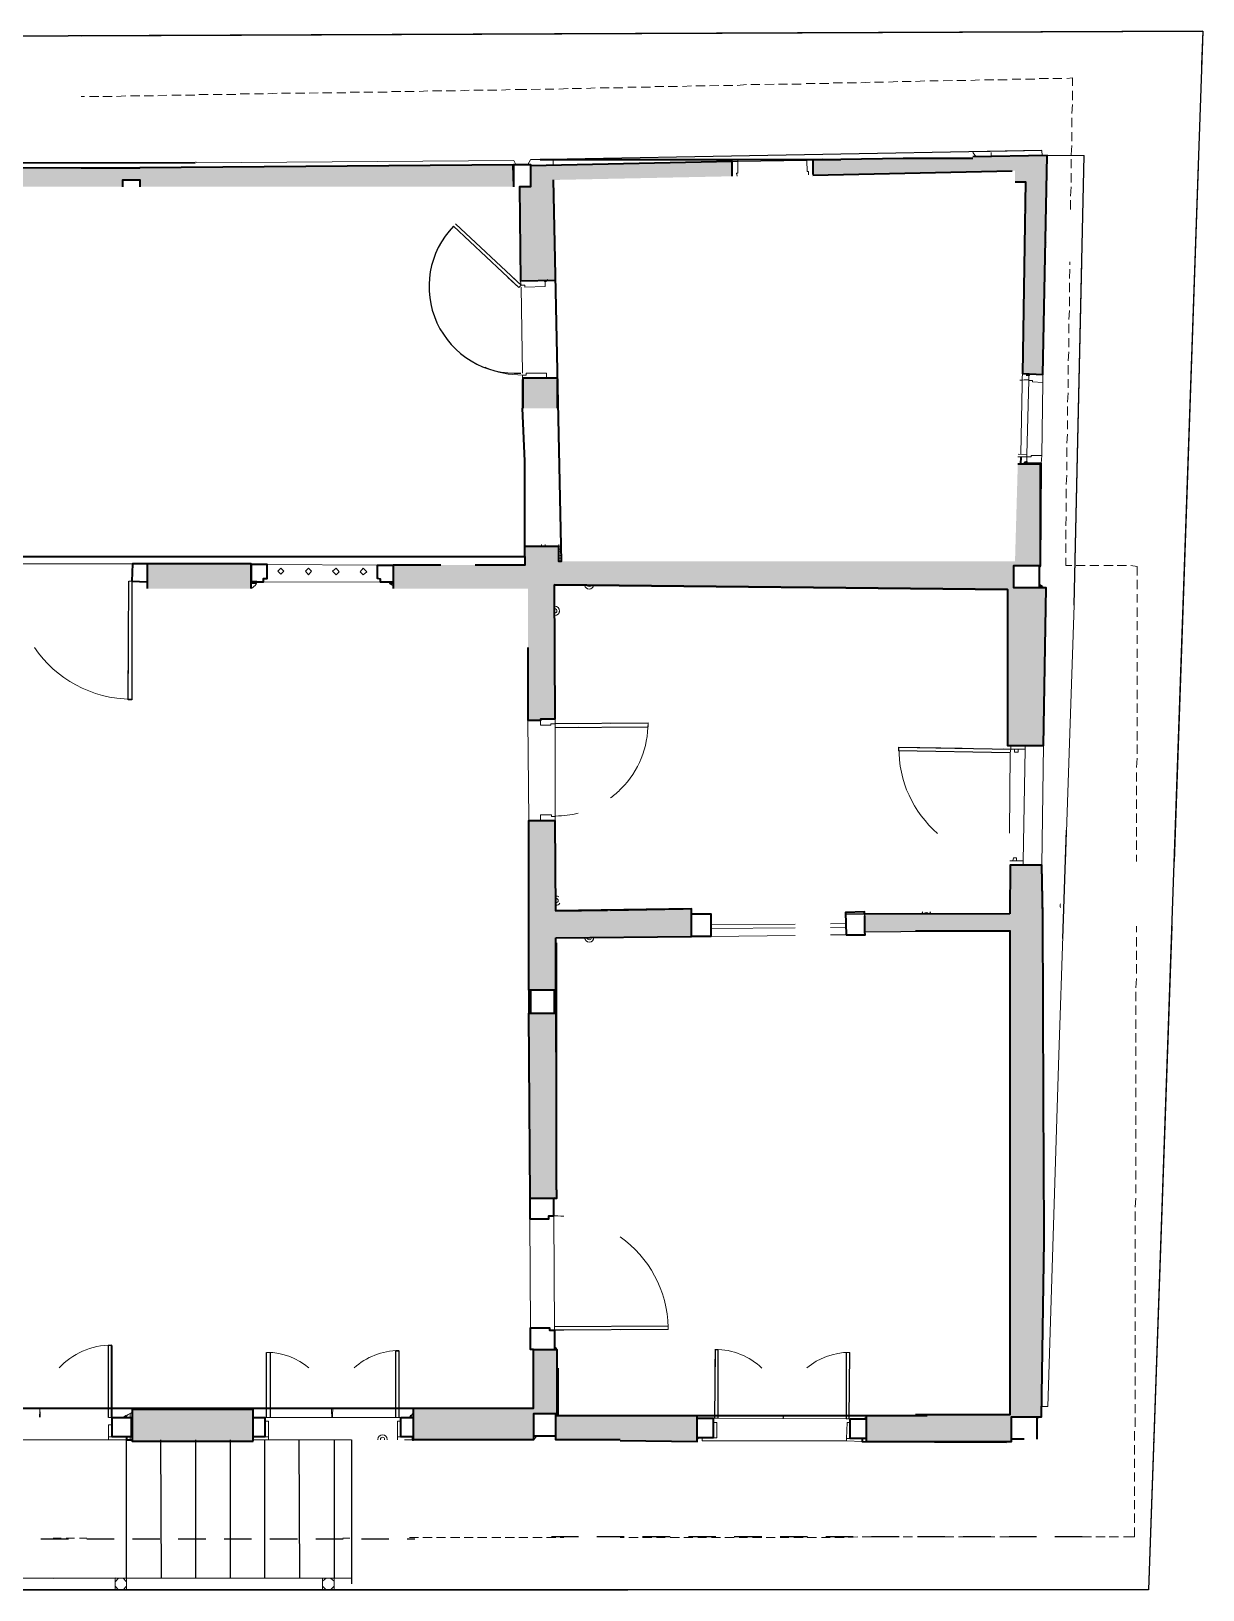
# Model space of a CAD drawing. Header units: millimetres. Extents: x -324 to 18256, y -32649 to -18530.
# Drawn here: x 8104 to 18256, y -32596 to -19090 of the extents above; entities that cross this region are included whole.
import ezdxf

# ---------------------------------------------------------------- set-up
doc = ezdxf.new("R2010")
doc.units = ezdxf.units.MM
doc.linetypes.add('Projeção', pattern=[396.875, 238.125, -158.75])
for name, color, linetype, lineweight in [('A-ALV-___-___-EXI', 250, 'Continuous', 35), ('A-COB-___-___-EXI', 250, 'Projeção', 25), ('A-ESC-___-___-EXI', 250, 'Continuous', 25), ('A-JAN-___-___-EXI', 250, 'Continuous', 25), ('A-PIS-___-___-EXI', 250, 'Continuous', 25), ('A-POR-___-___-EXI', 250, 'Continuous', 25)]:
    doc.layers.add(name, color=color, linetype=linetype, lineweight=lineweight)

msp = doc.modelspace()

# ---------------------------------------------------------------- hatches: boundary and pattern name
at = {"layer": 'A-ALV-___-___-EXI'}
h = msp.add_hatch(color=11, dxfattribs=at)
h.paths.add_polyline_path([(13874, -31311), (13874, -31086), (12660, -31086), (12660, -30512), (12457, -30512), (12457, -31023), (11418, -31023), (11418, -31295), (12457, -31295), (12457, -31071), (12649, -31071), (12649, -31295), (12719, -31296), (13207, -31296), (13207, -31303)])
h.paths.add_polyline_path([(16599, -31311), (16599, -31098), (16859, -31098), (16881, -29509), (16876, -28342), (16870, -26738), (16860, -26317), (16588, -26317), (16583, -26738), (15325, -26738), (15325, -26893), (16588, -26882), (16588, -31077), (15867, -31077), (15867, -31086), (15340, -31086), (15340, -31311), (16588, -31311)])
h.paths.add_polyline_path([(5990, -31307), (7527, -31307), (7527, -30410), (7239, -30410), (7239, -31034), (6970, -31034), (6970, -31077), (5990, -31077)])
h.paths.add_polyline_path([(8979, -31307), (10027, -31307), (10027, -31034), (8979, -31034)])
h.paths.add_polyline_path([(3210, -31307), (4538, -31307), (4538, -31082), (3210, -31082), (3210, -28753), (3061, -28753), (3061, -31098), (3210, -31098)])
h.paths.add_polyline_path([(12654, -29201), (12660, -29201), (12660, -29130), (12654, -29130), (12654, -27937), (12652, -27601), (12412, -27601), (12425, -29201)])
h.paths.add_polyline_path([(7543, -29148), (7570, -27588), (7330, -27588), (7330, -27375), (7576, -27375), (7596, -25135), (7303, -25135), (7303, -27335), (6989, -27335), (6989, -27325), (6013, -27292), (6013, -27597), (6886, -27604), (7239, -27604), (7239, -27607), (7303, -27608), (7276, -29148), (7295, -29148)])
h.paths.add_polyline_path([(4562, -27572), (4562, -27292), (3002, -27292), (3002, -27372), (3202, -27372), (3202, -27548), (4314, -27568)])
h.paths.add_polyline_path([(12414, -27397), (12651, -27397), (12651, -26946), (13827, -26935), (13827, -26695), (12649, -26711), (12644, -25933), (12414, -25933)])
h.paths.add_polyline_path([(3183, -27196), (3183, -23836), (3002, -23836), (3002, -27196)])
h.paths.add_polyline_path([(16876, -25278), (16899, -23913), (16620, -23913), (16620, -23721), (16849, -23721), (16849, -22841), (16653, -22841), (16629, -23684), (12676, -23684), (12676, -23556), (12382, -23556), (12382, -23716), (11242, -23716), (11242, -23919), (12409, -23919), (12409, -25059), (12519, -25059), (12519, -25049), (12644, -25049), (12639, -23887), (16565, -23929), (16565, -25278)])
h.paths.add_polyline_path([(9848, -23919), (10010, -23919), (10010, -23705), (9110, -23705), (9110, -23919)])
h.paths.add_polyline_path([(5899, -23887), (7399, -23887), (7399, -23663), (5899, -23663)])
h.paths.add_polyline_path([(3370, -23871), (4905, -23871), (4905, -23641), (3338, -23641), (3338, -23871)])
h.paths.add_polyline_path([(3013, -23817), (3013, -23668), (854, -23668), (854, -23817)])
h.paths.add_polyline_path([(822, -23657), (838, -22437), (689, -22437), (673, -23657)])
h.paths.add_polyline_path([(12628, -22357), (12664, -22357), (12663, -22097), (12364, -22097), (12364, -22357)])
h.paths.add_polyline_path([(16871, -22064), (16908, -20166), (16263, -20178), (16263, -20189), (15661, -20189), (15121, -20199), (15121, -20202), (14960, -20202), (14877, -20204), (14877, -20333), (16629, -20297), (16629, -20395), (16721, -20395), (16694, -22056), (16720, -22057)])
h.paths.add_polyline_path([(849, -21589), (859, -20374), (710, -20374), (699, -21589)])
h.paths.add_polyline_path([(12345, -21254), (12646, -21246), (12628, -20379), (14179, -20347), (14179, -20220), (12431, -20257), (12431, -20438), (12335, -20438), (12345, -21223)])
h.paths.add_polyline_path([(4233, -20491), (4228, -20379), (961, -20257), (955, -20383), (3002, -20459), (3370, -20469)])
h.paths.add_polyline_path([(8897, -20438), (8897, -20379), (9046, -20379), (9046, -20438), (12285, -20438), (12281, -20249), (9046, -20273), (8536, -20274), (8536, -20276), (7793, -20276), (6722, -20278), (5395, -20289), (5379, -20363), (5371, -20438), (6722, -20438), (6722, -20374), (6866, -20374), (6866, -20438), (8638, -20438)])

# ---------------------------------------------------------------- linework, layer by layer
for p, q in [((9526, -20230), (7138, -20236)), ((12515, -20202), (15121, -20202)), ((16871, -22064), (16908, -20166)), ((14877, -20337), (16604, -20300)), ((12664, -22357), (12664, -22107)), ((12654, -26990), (12654, -29130)), ((8801, -30480), (8801, -31103))]:
    msp.add_line(p, q, dxfattribs=at)
at = {"layer": 'A-ALV-___-___-EXI', "color": 18, "lineweight": 15}
for p, q in [((9526, -20230), (8536, -20232)), ((10496, -20262), (12287, -20246)), ((12516, -20252), (12516, -20255)), ((12564, -20254), (12564, -20252)), ((12617, -20253), (12617, -20252)), ((12628, -20252), (12627, -20202)), ((12766, -20250), (12766, -20246)), ((12820, -20249), (12820, -20246)), ((13124, -20242), (13124, -20241)), ((13278, -20239), (13278, -20236)), ((13326, -20238), (13326, -20236)), ((13832, -20227), (13832, -20225)), ((14227, -20220), (14227, -20202)), ((15661, -20145), (15121, -20155)), ((16423, -20175), (16423, -20172)), ((16476, -20174), (16476, -20172)), ((16833, -20168), (16833, -20166)), ((16901, -20523), (16903, -20523)), ((16715, -20603), (16718, -20603)), ((16718, -20603), (16715, -20603)), ((16713, -20665), (16717, -20671)), ((16711, -20928), (16712, -20928)), ((16893, -20915), (16898, -20921)), ((16890, -21083), (16892, -21083)), ((12345, -21254), (12345, -21259)), ((16705, -21286), (16707, -21286)), ((16700, -21488), (16703, -21488)), ((16700, -21536), (16702, -21536)), ((16702, -21589), (16700, -21589)), ((16881, -21589), (16880, -21589)), ((16881, -21525), (16881, -21522)), ((16879, -21637), (16881, -21637)), ((16695, -21893), (16696, -21893)), ((16874, -21893), (16876, -21893)), ((12361, -22149), (12364, -22149)), ((16748, -22058), (16748, -22074)), ((16833, -22064), (16833, -22062)), ((12664, -22197), (12665, -22197)), ((16727, -22841), (16727, -22821)), ((16780, -22841), (16780, -22837)), ((16849, -22858), (16855, -22858)), ((16849, -22911), (16855, -22911)), ((16849, -22959), (16855, -22959)), ((16849, -23012), (16855, -23012)), ((16849, -23060), (16855, -23060)), ((16849, -23114), (16855, -23114)), ((12383, -23556), (12383, -23537)), ((12526, -23537), (12527, -23556)), ((12558, -23537), (12559, -23556)), ((12676, -23556), (12676, -23537)), ((12719, -23892), (12719, -23887)), ((12766, -23892), (12766, -23888)), ((12820, -23892), (12820, -23889)), ((13225, -23897), (13225, -23893)), ((13278, -23897), (13278, -23894)), ((13326, -23897), (13326, -23894)), ((13379, -23897), (13379, -23895)), ((13427, -23897), (13427, -23895)), ((13731, -23903), (13731, -23898)), ((13784, -23903), (13784, -23899)), ((13832, -23903), (13832, -23900)), ((13886, -23903), (13886, -23900)), ((13939, -23903), (13939, -23901)), ((13987, -23903), (13987, -23901)), ((14344, -23908), (14344, -23905)), ((14392, -23908), (14392, -23906)), ((14445, -23908), (14445, -23906)), ((14493, -23908), (14493, -23907)), ((14952, -23913), (14952, -23912)), ((15208, -23919), (15208, -23914)), ((15256, -23919), (15256, -23915)), ((15714, -23924), (15714, -23920)), ((15762, -23924), (15762, -23921)), ((15815, -23924), (15815, -23921)), ((15869, -23924), (15869, -23922)), ((16012, -23924), (16075, -23924)), ((16220, -23929), (16220, -23925)), ((16274, -23929), (16274, -23926)), ((16322, -23929), (16322, -23927)), ((16375, -23929), (16375, -23927)), ((16423, -23929), (16423, -23928)), ((12676, -24121), (12685, -24121)), ((16895, -24126), (16897, -24126)), ((16896, -24078), (16897, -24078)), ((12642, -24686), (12644, -24686)), ((12642, -24739), (12644, -24739)), ((12643, -24787), (12644, -24787)), ((16884, -24787), (16887, -24787)), ((16885, -24739), (16887, -24739)), ((16881, -24969), (16881, -24959)), ((12463, -25933), (12463, -25928)), ((12516, -25933), (12516, -25928)), ((16588, -26317), (16583, -26317)), ((16583, -26413), (16587, -26413)), ((16586, -26461), (16583, -26461)), ((16865, -26461), (16863, -26461)), ((12648, -26514), (12649, -26514)), ((12649, -26711), (12649, -26536)), ((12820, -26709), (12820, -26706)), ((12868, -26708), (12868, -26706)), ((12921, -26708), (12921, -26706)), ((16482, -26738), (16482, -26736)), ((13028, -26946), (12651, -26946)), ((12820, -26946), (12820, -26944)), ((13379, -26941), (13379, -26939)), ((13427, -26941), (13427, -26939)), ((15559, -26893), (15559, -26891)), ((15613, -26893), (15613, -26890)), ((15661, -26893), (15661, -26890)), ((15959, -26887), (15956, -26887)), ((16487, -26883), (16487, -26889)), ((12651, -27117), (12654, -27323)), ((12516, -27399), (12516, -27397)), ((12564, -27399), (12564, -27397)), ((12617, -27399), (12617, -27397)), ((12420, -27426), (12431, -27426)), ((12420, -27479), (12431, -27479)), ((12420, -27527), (12431, -27527)), ((12420, -27580), (12431, -27580)), ((12654, -27682), (12653, -27682)), ((9163, -31034), (9163, -31023)), ((9217, -31034), (9217, -31023)), ((9265, -31034), (9265, -31023)), ((9318, -31034), (9318, -31023)), ((9366, -31034), (9366, -31023)), ((9419, -31034), (9419, -31023)), ((9467, -31034), (9467, -31023)), ((9771, -31034), (9771, -31023)), ((9824, -31034), (9824, -31023)), ((9872, -31034), (9872, -31029)), ((16833, -31103), (16833, -31098)), ((12457, -31285), (12463, -31285)), ((15304, -31285), (15340, -31285)), ((16172, -31317), (16172, -31311)), ((16220, -31317), (16220, -31311)), ((16274, -31317), (16274, -31311)), ((16322, -31317), (16322, -31311)), ((16375, -31317), (16375, -31311)), ((16423, -31317), (16423, -31311)), ((16476, -31317), (16476, -31311))]:
    msp.add_line(p, q, dxfattribs=at)
at = {"layer": 'A-ALV-___-___-EXI', "color": 28, "lineweight": 35}
for p, q in [((12287, -20438), (12287, -20246)), ((16839, -23721), (16839, -23913)), ((12409, -25059), (12516, -25059)), ((12649, -26711), (13098, -26705)), ((13124, -26705), (13753, -26695)), ((15325, -26754), (15325, -26893)), ((12420, -27601), (12419, -27397)), ((12651, -27397), (12652, -27601)), ((16817, -31098), (16817, -31290)), ((12649, -31263), (12457, -31263)), ((16708, -31290), (16599, -31290))]:
    msp.add_line(p, q, dxfattribs=at)
at = {"layer": 'A-ALV-___-___-EXI'}
for points in [[(12285, -20438), (12281, -20249), (9046, -20273)], [(14179, -20347), (14179, -20220), (12431, -20257), (12431, -20438), (12335, -20438), (12345, -21254), (12646, -21246)], [(14960, -20202), (14877, -20204), (14877, -20333)], [(15121, -20199), (15661, -20189), (16263, -20189)], [(16629, -20395), (16721, -20395), (16694, -22056), (16871, -22064), (16908, -20166), (16263, -20178)], [(8536, -20274), (9046, -20273), (6722, -20278), (7793, -20276)], [(8897, -20438), (8897, -20379), (9046, -20379), (9046, -20438)], [(12628, -20379), (12696, -23684), (12676, -23684), (12676, -23556), (12382, -23556)], [(12663, -22097), (12364, -22097), (12364, -22357)], [(3002, -23641), (12382, -23641), (12382, -22816), (12361, -22357)], [(16565, -23929), (12639, -23887), (16565, -23929), (16565, -24969), (16565, -25278), (16876, -25278), (16899, -23913), (16620, -23913), (16620, -23721), (16849, -23721), (16849, -22841), (16653, -22841)], [(10010, -23919), (10010, -23705), (9110, -23705), (9110, -23919)], [(11653, -23716), (11242, -23716), (11242, -23919)], [(12382, -23641), (12382, -23716), (11952, -23716)], [(12409, -24430), (12409, -25059), (12519, -25059), (12519, -25049), (12644, -25049), (12639, -23887)], [(16871, -26770), (16860, -26317), (16588, -26317), (16583, -26738)], [(15340, -31086), (15340, -31311), (16599, -31311), (16599, -31098), (16859, -31098), (16881, -29574), (16881, -29509), (16876, -28342), (16871, -26770)], [(15767, -31077), (16588, -31077), (16588, -26889), (15767, -26889)], [(12654, -27937), (12652, -27601), (12412, -27601), (12425, -29201), (12660, -29201), (12660, -29130)], [(7527, -31307), (7527, -31023), (12457, -31023), (12457, -30675), (12457, -30512), (12660, -30512), (12660, -31086), (12669, -31086)], [(12669, -30675), (12669, -31086), (15867, -31086)], [(13207, -31296), (12719, -31296), (12649, -31295), (12649, -31071), (12457, -31071), (12457, -31295), (11418, -31295), (11418, -31023)], [(13207, -31303), (13874, -31311), (13874, -31086)]]:
    msp.add_lwpolyline(points, dxfattribs=at)
at = {"layer": 'A-ALV-___-___-EXI', "color": 18, "lineweight": 15, "flags": 128}
for points in [[(9531, -20230), (12287, -20209), (12303, -20246)], [(12515, -20202), (12431, -20204), (12409, -20246)], [(14221, -20347), (14216, -20321), (14227, -20321), (14227, -20220), (14179, -20220)], [(14227, -20202), (14227, -20220), (14824, -20209), (14824, -20202)], [(14877, -20204), (14824, -20209), (14829, -20305), (14840, -20305), (14840, -20334)], [(16780, -20169), (16780, -20166), (16753, -20166)], [(12364, -22112), (12361, -22112), (12361, -22101)], [(12361, -22288), (12361, -22197), (12364, -22197)]]:
    msp.add_lwpolyline(points, dxfattribs=at)
at = {"layer": 'A-ALV-___-___-EXI', "color": 28, "lineweight": 35, "flags": 128}
for points in [[(12287, -20246), (12431, -20246), (12431, -20257)], [(12585, -21248), (12559, -21259), (12559, -21248)], [(12364, -22112), (12361, -22112), (12361, -22357)], [(12572, -22097), (12569, -22096), (12569, -22097)], [(16748, -22058), (16748, -22074), (16727, -22069)], [(16839, -23721), (16839, -23737), (16849, -23721), (16855, -22837), (16732, -22837), (16732, -22821), (16711, -22831)], [(16865, -23903), (16839, -23887), (16839, -23913)], [(12415, -25933), (12415, -25928), (12516, -25928), (12516, -25933)], [(16871, -26770), (16871, -26754), (16860, -26317)], [(12639, -27601), (12639, -27399), (12431, -27399), (12431, -27601)], [(12639, -29201), (12633, -29206), (12633, -29201)], [(12649, -30501), (12639, -30496), (12639, -30512)], [(13886, -31279), (13875, -31279), (13875, -31109)], [(15330, -31109), (15325, -31114), (15340, -31114)], [(16817, -31098), (16817, -31114), (16828, -31103)], [(11418, -31269), (11407, -31269), (11407, -31295), (11418, -31295)], [(12473, -31269), (12479, -31263), (12457, -31263)], [(12649, -31263), (12639, -31263), (12639, -31269)], [(15340, -31285), (15304, -31285), (15304, -31311), (16556, -31317)]]:
    msp.add_lwpolyline(points, dxfattribs=at)
at = {"layer": 'A-ALV-___-___-EXI'}
for points in [[(12651, -26946), (13827, -26935), (13827, -26695), (12649, -26711), (12644, -25933), (12414, -25933), (12414, -27397), (12651, -27397)], [(10027, -31307), (10027, -31034), (8979, -31034), (8979, -31307)]]:
    msp.add_lwpolyline(points, close=True, dxfattribs=at)
at = {"layer": 'A-ALV-___-___-EXI', "color": 28, "lineweight": 35, "flags": 128}
msp.add_lwpolyline([(8806, -31103), (8972, -31103), (8972, -31269), (8806, -31269)], close=True, dxfattribs=at)
at = {"layer": 'A-ALV-___-___-EXI', "color": 248, "lineweight": 9}
for points in [[(9531, -20225), (9532, -20225), (9533, -20225), (9534, -20225)], [(16712, -20639), (16714, -20639), (16715, -20640), (16716, -20640)], [(16714, -20616), (16715, -20617), (16716, -20618), (16717, -20618)], [(16718, -20561), (16717, -20561), (16716, -20562), (16715, -20562)], [(16718, -20583), (16716, -20584), (16715, -20584), (16715, -20585)], [(12337, -20721), (12336, -20721), (12335, -20721), (12334, -20721)], [(12337, -20742), (12336, -20742), (12335, -20742), (12334, -20742)], [(12334, -20779), (12335, -20779), (12336, -20779), (12337, -20779)], [(12339, -20742), (12338, -20742), (12338, -20742), (12337, -20742)], [(12337, -20779), (12338, -20779), (12339, -20779), (12339, -20779)], [(12334, -20800), (12335, -20801), (12336, -20801), (12337, -20801)], [(12337, -20801), (12338, -20801), (12339, -20801), (12340, -20800)], [(12588, -21251), (12589, -21250), (12590, -21249), (12592, -21248)], [(16747, -22112), (16721, -22111), (16696, -22112), (16671, -22115)], [(16722, -22059), (16724, -22060), (16727, -22062), (16730, -22063)], [(12670, -22352), (12668, -22352), (12666, -22352), (12664, -22352)], [(16712, -22827), (16707, -22831), (16703, -22836), (16700, -22840)], [(12678, -23577), (12677, -23577), (12676, -23577), (12675, -23578)], [(12679, -23599), (12677, -23599), (12676, -23599), (12675, -23599)], [(12696, -23581), (12690, -23579), (12685, -23577), (12678, -23577)], [(12679, -23551), (12685, -23551), (12690, -23549), (12694, -23546)], [(12696, -23611), (12693, -23604), (12687, -23599), (12679, -23599)], [(12679, -23636), (12687, -23636), (12694, -23631), (12696, -23623)], [(12359, -23642), (12365, -23648), (12373, -23651), (12382, -23652)], [(12675, -23636), (12676, -23636), (12677, -23636), (12679, -23636)], [(12675, -23657), (12676, -23657), (12677, -23657), (12679, -23657)], [(12679, -23657), (12685, -23657), (12691, -23656), (12697, -23653)], [(12900, -23890), (12903, -23909), (12920, -23924), (12940, -23924)], [(12922, -23890), (12925, -23897), (12932, -23903), (12940, -23903)], [(12940, -23924), (12959, -23924), (12976, -23910), (12979, -23891)], [(12940, -23903), (12948, -23903), (12954, -23898), (12957, -23891)], [(16876, -23912), (16874, -23909), (16871, -23906), (16868, -23903)], [(16391, -23928), (16391, -23928), (16391, -23929), (16391, -23930)], [(16412, -23928), (16412, -23928), (16412, -23929), (16412, -23930)], [(16449, -23930), (16449, -23929), (16449, -23929), (16449, -23928)], [(16902, -23996), (16903, -23985), (16902, -23974), (16900, -23964)], [(12642, -24073), (12641, -24073), (12640, -24073), (12639, -24073)], [(12641, -24094), (12641, -24094), (12640, -24094), (12639, -24095)], [(12639, -24132), (12640, -24132), (12640, -24132), (12641, -24132)], [(12660, -24113), (12660, -24103), (12652, -24095), (12641, -24094)], [(12641, -24132), (12651, -24132), (12660, -24124), (12660, -24113)], [(12641, -24153), (12663, -24153), (12681, -24136), (12681, -24114)], [(12681, -24114), (12681, -24091), (12664, -24073), (12642, -24073)], [(12652, -26584), (12651, -26584), (12649, -26584), (12648, -26584)], [(12652, -26605), (12651, -26605), (12649, -26605), (12648, -26605)], [(12675, -26591), (12669, -26586), (12661, -26584), (12652, -26584)], [(12671, -26624), (12671, -26613), (12662, -26605), (12652, -26605)], [(16585, -26584), (16584, -26584), (16583, -26584), (16582, -26584)], [(16584, -26605), (16584, -26605), (16583, -26605), (16582, -26605)], [(12648, -26642), (12649, -26642), (12651, -26642), (12652, -26642)], [(12648, -26663), (12650, -26663), (12651, -26663), (12652, -26663)], [(12652, -26642), (12662, -26642), (12671, -26634), (12671, -26624)], [(12652, -26663), (12665, -26663), (12677, -26657), (12684, -26647)], [(13755, -26696), (13754, -26696), (13752, -26695), (13751, -26695)], [(16582, -26642), (16583, -26642), (16583, -26642), (16584, -26642)], [(12900, -26944), (12900, -26966), (12918, -26983), (12940, -26983)], [(12921, -26944), (12921, -26954), (12929, -26962), (12940, -26962)], [(12940, -26983), (12962, -26983), (12980, -26965), (12980, -26943)], [(12940, -26962), (12950, -26962), (12958, -26954), (12958, -26943)], [(16290, -26885), (16290, -26887), (16291, -26889), (16291, -26890)], [(16312, -26885), (16312, -26887), (16313, -26888), (16314, -26890)], [(16345, -26890), (16346, -26888), (16347, -26886), (16347, -26885)], [(16368, -26890), (16369, -26888), (16369, -26886), (16369, -26885)], [(12654, -27223), (12653, -27223), (12652, -27224), (12651, -27224)], [(12654, -27245), (12653, -27245), (12652, -27245), (12651, -27246)], [(12651, -27281), (12652, -27281), (12653, -27281), (12654, -27281)], [(12651, -27303), (12652, -27303), (12653, -27303), (12654, -27303)], [(12661, -29145), (12662, -29140), (12663, -29135), (12663, -29130)], [(12658, -30511), (12656, -30507), (12654, -30502), (12651, -30498)], [(12665, -30544), (12665, -30535), (12663, -30526), (12660, -30517)], [(12663, -30879), (12661, -30879), (12660, -30880), (12659, -30880)], [(12663, -30901), (12661, -30901), (12660, -30901), (12659, -30901)], [(12669, -30880), (12667, -30880), (12665, -30879), (12663, -30879)], [(12669, -30902), (12667, -30901), (12665, -30901), (12663, -30901)], [(9124, -31023), (9101, -31023), (9078, -31026), (9056, -31031)], [(9915, -31031), (9897, -31026), (9879, -31024), (9861, -31023)], [(12659, -30938), (12660, -30938), (12661, -30938), (12663, -30938)], [(12659, -30959), (12660, -30959), (12661, -30959), (12663, -30959)], [(12663, -30938), (12665, -30938), (12667, -30938), (12669, -30937)], [(12663, -30959), (12665, -30959), (12667, -30959), (12669, -30959)], [(13878, -31107), (13877, -31105), (13876, -31104), (13875, -31102)], [(15339, -31100), (15336, -31101), (15334, -31103), (15331, -31105)], [(16833, -31101), (16834, -31100), (16835, -31099), (16835, -31098)], [(12458, -31291), (12467, -31287), (12475, -31279), (12479, -31270)], [(12641, -31268), (12643, -31272), (12646, -31275), (12648, -31278)], [(13874, -31293), (13880, -31289), (13885, -31283), (13888, -31277)]]:
    msp.add_open_spline(points, degree=3, dxfattribs=at)
at = {"layer": 'A-ALV-___-___-EXI', "color": 18, "lineweight": 15}
for points in [[(12900, -26704), (12900, -26706), (12900, -26707), (12900, -26708)], [(12922, -26704), (12921, -26705), (12921, -26706), (12921, -26708)], [(12958, -26707), (12958, -26706), (12958, -26705), (12958, -26704)], [(12980, -26707), (12980, -26706), (12980, -26705), (12979, -26704)], [(15830, -26720), (15826, -26725), (15823, -26731), (15822, -26737)], [(15861, -26727), (15853, -26727), (15847, -26731), (15844, -26737)], [(15877, -26737), (15874, -26731), (15868, -26727), (15861, -26727)], [(15899, -26737), (15898, -26731), (15895, -26726), (15892, -26721)], [(16348, -26732), (16348, -26733), (16348, -26734), (16348, -26735)], [(16348, -26735), (16348, -26736), (16348, -26737), (16348, -26739)], [(16370, -26733), (16370, -26734), (16370, -26734), (16370, -26735)], [(16370, -26735), (16370, -26736), (16370, -26737), (16370, -26739)], [(16407, -26736), (16407, -26735), (16407, -26734), (16407, -26734)], [(16407, -26738), (16407, -26738), (16407, -26737), (16407, -26736)], [(16428, -26736), (16428, -26735), (16428, -26735), (16428, -26734)], [(16428, -26738), (16428, -26738), (16428, -26737), (16428, -26736)]]:
    msp.add_open_spline(points, degree=3, dxfattribs=at)
at = {"layer": 'A-COB-___-___-EXI', "color": 18, "lineweight": 15}
for p, q in [((12990, -19580), (12916, -19585)), ((13113, -19580), (13033, -19580)), ((13230, -19580), (13150, -19580)), ((13347, -19575), (13273, -19575)), ((13470, -19575), (13390, -19575)), ((13587, -19569), (13507, -19569)), ((13705, -19569), (13625, -19569)), ((13827, -19564), (13747, -19569)), ((13944, -19564), (13864, -19564)), ((14062, -19559), (13982, -19564)), ((14184, -19559), (14104, -19559)), ((14301, -19553), (14222, -19559)), ((14419, -19553), (14339, -19553)), ((14541, -19548), (14461, -19553)), ((14659, -19548), (14579, -19548)), ((14776, -19548), (14696, -19548)), ((14898, -19543), (14819, -19543)), ((15016, -19543), (14936, -19543)), ((15133, -19537), (15053, -19537)), ((15256, -19537), (15176, -19537)), ((15373, -19532), (15293, -19537)), ((15490, -19532), (15410, -19532)), ((15613, -19527), (15533, -19532)), ((15730, -19527), (15650, -19527)), ((15847, -19521), (15767, -19527)), ((15964, -19521), (15890, -19521)), ((16087, -19516), (16007, -19521)), ((16204, -19516), (16124, -19516)), ((16322, -19511), (16247, -19516)), ((16444, -19511), (16364, -19511)), ((16561, -19511), (16481, -19511)), ((16679, -19505), (16604, -19505)), ((16801, -19505), (16721, -19505)), ((16919, -19500), (16839, -19500)), ((17036, -19500), (16956, -19500)), ((8566, -19655), (8536, -19657)), ((8689, -19655), (8609, -19655)), ((8806, -19655), (8726, -19655)), ((8924, -19649), (8844, -19655)), ((9046, -19649), (8966, -19649)), ((9163, -19649), (9083, -19649)), ((9281, -19644), (9201, -19649)), ((9403, -19644), (9323, -19644)), ((9521, -19644), (9441, -19644)), ((9638, -19639), (9558, -19639)), ((9760, -19639), (9680, -19639)), ((9878, -19639), (9798, -19639)), ((9995, -19633), (9915, -19633)), ((10117, -19633), (10038, -19633)), ((10235, -19628), (10155, -19633)), ((10352, -19628), (10272, -19628)), ((10475, -19628), (10395, -19628)), ((10592, -19623), (10512, -19628)), ((10709, -19623), (10629, -19623)), ((10832, -19623), (10752, -19623)), ((10949, -19617), (10869, -19617)), ((11066, -19617), (10986, -19617)), ((11189, -19617), (11109, -19617)), ((11306, -19612), (11226, -19612)), ((11423, -19612), (11343, -19612)), ((11541, -19607), (11466, -19612)), ((11663, -19607), (11583, -19607)), ((11780, -19607), (11700, -19607)), ((11898, -19601), (11823, -19607)), ((12020, -19601), (11940, -19601)), ((12138, -19601), (12058, -19601)), ((12255, -19596), (12180, -19601)), ((12399, -19596), (12297, -19596)), ((12516, -19591), (12436, -19596)), ((12633, -19591), (12559, -19591)), ((12756, -19585), (12676, -19591)), ((12873, -19585), (12793, -19585)), ((17126, -19687), (17126, -19607)), ((17121, -19804), (17126, -19724)), ((17121, -19921), (17121, -19841)), ((17121, -20044), (17121, -19964)), ((17116, -20161), (17121, -20081)), ((17116, -20278), (17116, -20198)), ((17116, -20401), (17116, -20321)), ((17110, -20518), (17116, -20438)), ((17110, -20635), (17110, -20555)), ((17100, -21232), (17105, -21152)), ((17105, -21115), (17105, -21089)), ((17100, -21350), (17100, -21270)), ((17100, -21472), (17100, -21392)), ((17094, -21589), (17100, -21509)), ((17094, -21707), (17094, -21627)), ((17089, -21946), (17094, -21867)), ((17094, -21829), (17094, -21749)), ((17089, -22064), (17089, -21984)), ((17089, -22181), (17089, -22106)), ((17084, -22304), (17089, -22224)), ((17084, -22421), (17084, -22341)), ((17084, -22538), (17084, -22463)), ((17078, -22661), (17084, -22581)), ((17078, -22778), (17078, -22698)), ((17078, -22895), (17078, -22821)), ((17073, -23018), (17078, -22938)), ((17073, -23135), (17073, -23055)), ((17073, -23252), (17073, -23178)), ((17068, -23375), (17073, -23295)), ((17068, -23492), (17068, -23412)), ((17068, -23609), (17068, -23529)), ((17238, -23721), (17158, -23721)), ((17356, -23721), (17276, -23721)), ((17478, -23721), (17398, -23721)), ((17595, -23721), (17515, -23721)), ((17686, -23924), (17686, -23844)), ((17686, -24041), (17686, -23967)), ((17686, -24164), (17686, -24084)), ((17686, -24281), (17686, -24201)), ((17686, -24398), (17686, -24324)), ((17686, -24521), (17686, -24441)), ((17686, -24638), (17686, -24558)), ((17686, -24755), (17686, -24675)), ((17686, -24878), (17686, -24798)), ((17686, -24995), (17686, -24915)), ((17686, -25112), (17686, -25033)), ((17686, -25235), (17686, -25155)), ((17681, -25470), (17686, -25390)), ((17686, -25352), (17686, -25272)), ((17681, -25592), (17681, -25512)), ((17681, -25709), (17681, -25629)), ((17681, -25827), (17681, -25747)), ((17681, -25949), (17681, -25869)), ((17681, -26067), (17681, -25987)), ((17681, -26184), (17681, -26104)), ((17681, -26286), (17681, -26226)), ((17681, -26898), (17681, -26846)), ((17681, -27021), (17681, -26941)), ((17681, -27138), (17681, -27058)), ((17681, -27255), (17681, -27175)), ((17675, -27378), (17681, -27298)), ((17675, -27495), (17675, -27415)), ((17675, -27612), (17675, -27532)), ((17675, -27735), (17675, -27655)), ((17675, -27852), (17675, -27772)), ((17675, -27969), (17675, -27889)), ((17675, -28087), (17675, -28012)), ((17675, -28209), (17675, -28129)), ((17675, -28326), (17675, -28246)), ((17675, -28444), (17675, -28369)), ((17675, -28566), (17675, -28486)), ((17675, -28684), (17675, -28604)), ((17675, -28801), (17675, -28726)), ((17675, -28923), (17675, -28843)), ((17675, -29041), (17675, -28961)), ((17675, -29158), (17675, -29083)), ((17670, -29280), (17675, -29201)), ((17670, -29398), (17670, -29318)), ((17670, -29515), (17670, -29440)), ((17670, -29638), (17670, -29558)), ((17670, -29755), (17670, -29675)), ((17670, -29872), (17670, -29792)), ((17670, -29995), (17670, -29915)), ((17670, -30112), (17670, -30032)), ((17670, -30229), (17670, -30149)), ((17670, -30352), (17670, -30272)), ((17670, -30469), (17670, -30389)), ((17670, -30586), (17670, -30506)), ((17670, -30709), (17670, -30629)), ((17670, -30826), (17670, -30746)), ((17670, -30943), (17670, -30863)), ((17670, -31066), (17670, -30986)), ((17670, -31183), (17670, -31103)), ((17665, -31301), (17665, -31221)), ((17665, -31423), (17665, -31343)), ((17665, -31540), (17665, -31460)), ((17665, -31658), (17665, -31578)), ((17665, -31780), (17665, -31700)), ((17665, -31897), (17665, -31818)), ((17665, -32015), (17665, -31935)), ((11381, -32143), (11461, -32143)), ((11498, -32143), (11578, -32143)), ((11615, -32143), (11695, -32143)), ((11738, -32143), (11818, -32143)), ((11855, -32143), (11935, -32143)), ((11972, -32143), (12052, -32143)), ((12095, -32143), (12175, -32143)), ((12212, -32143), (12292, -32143)), ((12329, -32143), (12409, -32143)), ((12452, -32143), (12532, -32143)), ((12569, -32143), (12649, -32143)), ((12687, -32143), (12719, -32143)), ((13207, -32143), (13241, -32143)), ((13283, -32143), (13363, -32143)), ((13401, -32143), (13481, -32143)), ((13523, -32143), (13598, -32143)), ((13641, -32143), (13721, -32143)), ((13758, -32143), (13838, -32143)), ((13880, -32143), (13955, -32143)), ((13998, -32143), (14078, -32143)), ((14115, -32143), (14195, -32143)), ((14238, -32143), (14312, -32143)), ((14355, -32143), (14435, -32143)), ((14472, -32143), (14552, -32143)), ((14595, -32143), (14669, -32143)), ((14712, -32143), (14792, -32143)), ((14829, -32143), (14909, -32143)), ((14952, -32143), (15026, -32143)), ((15069, -32143), (15149, -32143)), ((15186, -32143), (15266, -32137)), ((15304, -32137), (15383, -32137)), ((15426, -32137), (15506, -32137)), ((15543, -32137), (15623, -32137)), ((15661, -32137), (15741, -32137)), ((15783, -32137), (15863, -32137)), ((15900, -32137), (15980, -32137)), ((16018, -32137), (16098, -32137)), ((16140, -32137), (16220, -32137)), ((16258, -32137), (16338, -32137)), ((16375, -32137), (16455, -32137)), ((16497, -32137), (16577, -32137)), ((16615, -32137), (16695, -32137)), ((17018, -32137), (17052, -32137)), ((17089, -32137), (17169, -32137)), ((17212, -32137), (17292, -32137)), ((17329, -32137), (17409, -32137)), ((17446, -32137), (17526, -32137)), ((8296, -32148), (8364, -32148)), ((8407, -32148), (8481, -32148)), ((8524, -32148), (8586, -32148)), ((10806, -32148), (10864, -32148))]:
    msp.add_line(p, q, dxfattribs=at)
at = {"layer": 'A-COB-___-___-EXI'}
for p, q in [((17212, -32137), (12612, -32137)), ((3029, -32153), (11429, -32153))]:
    msp.add_line(p, q, dxfattribs=at)
at = {"layer": 'A-COB-___-___-EXI', "color": 18, "lineweight": 15, "flags": 128}
for points in [[(17126, -19564), (17126, -19495), (17078, -19500)], [(17121, -23721), (17068, -23721), (17068, -23652)], [(17686, -23807), (17686, -23727), (17633, -23721)], [(17569, -32137), (17665, -32137), (17665, -32057)]]:
    msp.add_lwpolyline(points, dxfattribs=at)
msp.add_lwpolyline([(17833, -31290), (17825, -31290)], close=True, dxfattribs=at)
at = {"layer": 'A-ESC-___-___-EXI'}
for p, q in [((8929, -32494), (8929, -31295)), ((9233, -32494), (9227, -31295)), ((9531, -32494), (9531, -31295)), ((9830, -32494), (9830, -31295)), ((10128, -32494), (10128, -31295)), ((10432, -32494), (10427, -31295)), ((10730, -31295), (10730, -32494)), ((10881, -31295), (10881, -32543)), ((8833, -32494), (7469, -32500))]:
    msp.add_line(p, q, dxfattribs=at)
at = {"layer": 'A-ESC-___-___-EXI', "color": 18, "lineweight": 15}
for p, q in [((8929, -32051), (8929, -31295)), ((9231, -32051), (9227, -31307)), ((9531, -32051), (9531, -31307)), ((9830, -32051), (9830, -31307)), ((10128, -32051), (10128, -31295)), ((10430, -32051), (10427, -31295)), ((10730, -31295), (10730, -32051)), ((8929, -32494), (8929, -32596)), ((8929, -32596), (8929, -32500)), ((9233, -32494), (9232, -32431)), ((9531, -32494), (9531, -32431)), ((9830, -32494), (9830, -32431)), ((10128, -32494), (10128, -32431)), ((10432, -32494), (10432, -32431))]:
    msp.add_line(p, q, dxfattribs=at)
at = {"layer": 'A-ESC-___-___-EXI', "color": 18, "lineweight": 15, "flags": 128}
for points in [[(8833, -32596), (8833, -32494), (8296, -32497)], [(8833, -32494), (8929, -32494), (8929, -32431)], [(8902, -32596), (8929, -32564), (8929, -32526), (8902, -32494), (8860, -32494), (8833, -32526), (8833, -32564), (8860, -32596)], [(10730, -32431), (10730, -32494), (8929, -32494), (8929, -32596)], [(10629, -32596), (10629, -32494), (10730, -32494), (10881, -32494)], [(10698, -32596), (10730, -32564), (10730, -32521), (10698, -32494), (10661, -32494), (10629, -32521), (10629, -32564), (10661, -32596)]]:
    msp.add_lwpolyline(points, dxfattribs=at)
msp.add_lwpolyline([(10730, -32596), (10730, -32494)], close=True, dxfattribs=at)
at = {"layer": 'A-JAN-___-___-EXI', "color": 18, "lineweight": 15}
for p, q in [((16679, -22751), (16695, -22005)), ((16732, -22757), (16748, -22117)), ((16871, -22133), (16860, -22767)), ((16654, -22777), (16732, -22778)), ((11104, -23716), (10149, -23711)), ((10010, -23876), (10054, -23876)), ((10117, -23860), (11130, -23865)), ((11215, -23876), (11242, -23876)), ((13992, -26834), (14725, -26827)), ((13992, -26866), (14725, -26859)), ((15031, -26825), (15160, -26823)), ((15031, -26857), (15160, -26855)), ((13992, -26935), (14725, -26925)), ((15031, -26921), (15165, -26919))]:
    msp.add_line(p, q, dxfattribs=at)
at = {"layer": 'A-JAN-___-___-EXI', "color": 28, "lineweight": 35}
for p, q in [((16679, -22778), (16676, -22841)), ((11242, -23865), (11210, -23865))]:
    msp.add_line(p, q, dxfattribs=at)
at = {"layer": 'A-JAN-___-___-EXI', "color": 18, "lineweight": 15, "flags": 128}
for points in [[(16748, -22074), (16748, -22117), (16780, -22117), (16780, -22128), (16871, -22133), (16871, -22064)], [(16732, -22778), (16732, -22757), (16655, -22755)]]:
    msp.add_lwpolyline(points, dxfattribs=at)
for points in [[(16732, -22821), (16732, -22778), (16769, -22778), (16769, -22767), (16860, -22767), (16855, -22837), (16732, -22837)], [(10267, -23796), (10240, -23769), (10267, -23743), (10293, -23769)], [(10507, -23801), (10533, -23769), (10507, -23743), (10480, -23769)], [(10746, -23801), (10773, -23775), (10746, -23743), (10714, -23769)], [(10981, -23801), (11013, -23775), (10981, -23743), (10954, -23775)]]:
    msp.add_lwpolyline(points, close=True, dxfattribs=at)
at = {"layer": 'A-JAN-___-___-EXI', "color": 28, "lineweight": 35, "flags": 128}
msp.add_lwpolyline([(10059, -23860), (10117, -23860), (10117, -23833), (10149, -23833), (10149, -23711), (10011, -23711), (10011, -23860)], close=True, dxfattribs=at)
for points in [[(10048, -23881), (10059, -23860), (10011, -23860), (10011, -23711)], [(11210, -23865), (11130, -23865), (11130, -23839), (11104, -23833), (11104, -23716), (11242, -23716)], [(11242, -23865), (11210, -23865), (11221, -23881)], [(13827, -26738), (13992, -26738), (13992, -26935), (13827, -26935)], [(15325, -26738), (15325, -26722), (15160, -26727), (15165, -26919)], [(15165, -26919), (15330, -26919), (15329, -26893)]]:
    msp.add_lwpolyline(points, dxfattribs=at)
at = {"layer": 'A-JAN-___-___-EXI'}
msp.add_lwpolyline([(15160, -26738), (16583, -26738), (15325, -26738), (15325, -26893), (16588, -26882), (16588, -26889)], dxfattribs=at)
at = {"layer": 'A-JAN-___-___-EXI', "color": 248, "lineweight": 9}
for points in [[(10011, -23920), (10028, -23910), (10042, -23897), (10053, -23881)], [(11224, -23882), (11229, -23887), (11235, -23892), (11240, -23897)]]:
    msp.add_open_spline(points, degree=3, dxfattribs=at)
at = {"layer": 'A-PIS-___-___-EXI'}
for p, q in [((18256, -19090), (18246, -19378)), ((16860, -20124), (12431, -20204)), ((17142, -24062), (17228, -20166)), ((18216, -20258), (18007, -26286)), ((17073, -26013), (17040, -26953)), ((12719, -32596), (8296, -32596)), ((16708, -32596), (13273, -32596))]:
    msp.add_line(p, q, dxfattribs=at)
at = {"layer": 'A-PIS-___-___-EXI', "color": 18, "lineweight": 15}
for p, q in [((16292, -20178), (16263, -20140)), ((16423, -20175), (16423, -20140)), ((17073, -26013), (17065, -26286))]:
    msp.add_line(p, q, dxfattribs=at)
at = {"layer": 'A-PIS-___-___-EXI'}
for points in [[(8536, -19129), (18256, -19090), (6312, -19138), (18256, -19090), (17787, -32596), (13273, -32596), (13207, -32596)], [(17987, -26846), (17787, -32596), (17018, -32596)]]:
    msp.add_lwpolyline(points, dxfattribs=at)
at = {"layer": 'A-PIS-___-___-EXI', "color": 18, "lineweight": 15, "flags": 128}
for points in [[(16411, -19097), (14627, -19106), (12271, -19116), (9526, -19127), (8536, -19129)], [(16865, -20166), (16860, -20124), (16263, -20134)], [(17217, -20673), (17228, -20166), (16908, -20166)], [(17066, -26286), (17142, -24062), (17207, -21089)], [(16860, -31007), (16913, -31007), (17009, -27959), (17047, -26846)]]:
    msp.add_lwpolyline(points, dxfattribs=at)
at = {"layer": 'A-PIS-___-___-EXI'}
msp.add_lwpolyline([(13273, -32596), (7399, -32596)], close=True, dxfattribs=at)
at = {"layer": 'A-PIS-___-___-EXI', "color": 248, "lineweight": 9}
for points in [[(17023, -26651), (17021, -26655), (17020, -26660), (17020, -26665)], [(17020, -26665), (17020, -26671), (17021, -26676), (17023, -26682)]]:
    msp.add_open_spline(points, degree=3, dxfattribs=at)
at = {"layer": 'A-POR-___-___-EXI'}
for p, q in [((12351, -21291), (11780, -20758)), ((8945, -24883), (8950, -23855)), ((8977, -23855), (8977, -24883)), ((13449, -25086), (12644, -25091)), ((12644, -25123), (13449, -25118)), ((15618, -25294), (16593, -25310)), ((16588, -25342), (15618, -25326)), ((12639, -30314), (13625, -30309)), ((13625, -30341), (12639, -30346)), ((8774, -31103), (8774, -30480)), ((14030, -30517), (14024, -31109)), ((14056, -31109), (14056, -30517)), ((10144, -31103), (10144, -30538)), ((10176, -30538), (10176, -31103)), ((11263, -31103), (11263, -30528)), ((11290, -30528), (11290, -31103)), ((15165, -30538), (15165, -31114)), ((15192, -31114), (15197, -30538))]:
    msp.add_line(p, q, dxfattribs=at)
at = {"layer": 'A-POR-___-___-EXI', "color": 18, "lineweight": 15}
for p, q in [((12351, -21307), (12361, -22053)), ((7975, -23705), (8982, -23705)), ((8977, -23855), (8977, -23919)), ((12409, -25059), (12415, -25928)), ((12844, -25090), (12644, -25091)), ((16531, -25309), (16593, -25310)), ((16580, -26038), (16588, -25342)), ((16716, -25310), (16700, -26285)), ((16876, -25278), (16860, -26317)), ((12431, -30325), (12425, -29382)), ((12719, -30346), (12639, -30346)), ((8774, -30675), (8774, -30480)), ((10144, -30675), (10144, -30538)), ((11263, -30675), (11263, -30528)), ((15165, -30538), (15165, -30675)), ((8961, -31103), (8961, -31066)), ((11306, -31103), (10128, -31103)), ((11397, -31103), (11397, -31082)), ((14014, -31109), (15202, -31114)), ((14056, -31109), (14056, -31086)), ((8774, -31295), (7564, -31295)), ((8961, -31295), (8961, -31269)), ((10160, -31295), (10881, -31295)), ((10720, -31295), (10881, -31295)), ((11279, -31295), (11279, -31269))]:
    msp.add_line(p, q, dxfattribs=at)
at = {"layer": 'A-POR-___-___-EXI', "color": 28, "lineweight": 35}
for p, q in [((8977, -23855), (9110, -23860)), ((11306, -31103), (11418, -31103)), ((15202, -31114), (15340, -31114))]:
    msp.add_line(p, q, dxfattribs=at)
at = {"layer": 'A-POR-___-___-EXI'}
msp.add_lwpolyline([(12329, -21312), (11764, -20779, 0.684826), (12348, -22053)], format="xyb", dxfattribs=at)
at = {"layer": 'A-POR-___-___-EXI', "color": 18, "lineweight": 15, "flags": 128}
for points in [[(12235, -21223), (12329, -21312), (12351, -21291), (12278, -21223)], [(12345, -21259), (12351, -21291), (12383, -21291), (12383, -21307), (12559, -21302), (12559, -21248)], [(12361, -22101), (12361, -22069), (12393, -22069), (12393, -22053), (12569, -22053), (12569, -22097)], [(8950, -23919), (8950, -23855), (8977, -23855)], [(8977, -24430), (8977, -24883), (8945, -24883), (8947, -24430)], [(12516, -25059), (12516, -25102), (12607, -25102), (12607, -25091), (12644, -25091), (12644, -25049)], [(12644, -25896), (12644, -25091), (12644, -25123), (12844, -25122)], [(13124, -25120), (13449, -25118), (13449, -25086), (13124, -25088)], [(16171, -25335), (15618, -25326), (15618, -25294), (16171, -25303)], [(16593, -25310), (16588, -25342), (16531, -25341)], [(16716, -25278), (16716, -25310), (16593, -25310), (16593, -25278)], [(12516, -25933), (12516, -25928), (12516, -25880), (12612, -25880), (12612, -25896), (12644, -25896), (12644, -25933)], [(16583, -26280), (16700, -26280), (16700, -26317)], [(12633, -29355), (12639, -30346), (12639, -30314), (12719, -30314)], [(13207, -30311), (13625, -30309), (13625, -30341), (13207, -30343)], [(8774, -30480), (8801, -30480), (8801, -30675)], [(14056, -30675), (14056, -30517), (14030, -30517), (14028, -30675)], [(10144, -30538), (10176, -30538), (10176, -30675)], [(11263, -30528), (11290, -30528), (11290, -30675)], [(15196, -30675), (15197, -30538), (15165, -30538)], [(8801, -31023), (8801, -31103), (8774, -31103), (8774, -31023)], [(10176, -31023), (10176, -31103), (10144, -31103), (10144, -31023)], [(11290, -31023), (11290, -31103), (11263, -31103), (11263, -31023)], [(14025, -31086), (14024, -31109), (14056, -31109)], [(15165, -31086), (15165, -31114), (15192, -31114), (15192, -31086)], [(10027, -31269), (10160, -31269), (10160, -31295), (10027, -31295)], [(11279, -31269), (11407, -31269), (11407, -31295), (11340, -31295)], [(15170, -31306), (13918, -31306), (13918, -31279)]]:
    msp.add_lwpolyline(points, dxfattribs=at)
at = {"layer": 'A-POR-___-___-EXI', "color": 28, "lineweight": 35, "flags": 128}
for points in [[(9110, -23705), (8982, -23705), (8977, -23855)], [(12425, -29201), (12425, -29382), (12591, -29382), (12591, -29355), (12633, -29355), (12633, -29201)], [(12457, -30512), (12431, -30512), (12431, -30325), (12596, -30325), (12596, -30346), (12639, -30346), (12639, -30512)], [(8929, -31087), (8908, -31103), (8972, -31103), (8972, -31269), (8929, -31269), (8929, -31295), (8979, -31295)], [(10027, -31103), (10128, -31103), (10128, -31269), (10027, -31269)], [(11418, -31269), (11306, -31269), (11306, -31103)], [(11397, -31082), (11386, -31103), (11418, -31103)], [(15340, -31285), (15202, -31285), (15202, -31114)]]:
    msp.add_lwpolyline(points, dxfattribs=at)
at = {"layer": 'A-POR-___-___-EXI', "color": 18, "lineweight": 15, "flags": 128}
for points in [[(16625, -25310), (16657, -25310), (16657, -25336), (16625, -25336)], [(16615, -26253), (16641, -26253), (16641, -26280), (16609, -26280)], [(8774, -31167), (8806, -31167), (8806, -31269), (8774, -31269)], [(10128, -31135), (10160, -31135), (10160, -31269), (10128, -31269)], [(11279, -31135), (11306, -31135), (11306, -31269), (11279, -31269)], [(14014, -31146), (14046, -31146), (14046, -31279), (14014, -31279)], [(15202, -31146), (15176, -31146), (15170, -31285), (15202, -31285)], [(8774, -31269), (8929, -31269), (8929, -31295), (8774, -31295)], [(15170, -31285), (15304, -31285), (15304, -31311), (15170, -31306)]]:
    msp.add_lwpolyline(points, close=True, dxfattribs=at)
at = {"layer": 'A-POR-___-___-EXI', "color": 28, "lineweight": 35, "flags": 128}
msp.add_lwpolyline([(13875, -31109), (14014, -31109), (14014, -31279), (13875, -31279)], close=True, dxfattribs=at)
at = {"layer": 'A-POR-___-___-EXI', "color": 248, "lineweight": 9}
for points in [[(12037, -22002), (12138, -22047), (12250, -22071), (12364, -22069)], [(8132, -24431), (8316, -24700), (8625, -24877), (8975, -24878)], [(13217, -25653), (13367, -25501), (13450, -25296), (13449, -25083)], [(15623, -25293), (15619, -25591), (15749, -25860), (15958, -26041)], [(13125, -25732), (13157, -25708), (13188, -25682), (13217, -25653)], [(12649, -25891), (12716, -25890), (12781, -25882), (12844, -25866)], [(12720, -29359), (12686, -29356), (12651, -29355), (12616, -29355)], [(13624, -30323), (13618, -29998), (13455, -29713), (13209, -29538)], [(8804, -30474), (8623, -30474), (8460, -30551), (8346, -30673)], [(11293, -30522), (11143, -30522), (11006, -30579), (10904, -30673)], [(14435, -30674), (14329, -30574), (14186, -30512), (14029, -30512)], [(10511, -30672), (10413, -30589), (10286, -30538), (10147, -30538)], [(15196, -30538), (15055, -30538), (14926, -30588), (14826, -30672)], [(8182, -31022), (8179, -31048), (8177, -31074), (8177, -31101)], [(8183, -31101), (8183, -31074), (8181, -31048), (8178, -31022)], [(8977, -31059), (8963, -31067), (8949, -31075), (8936, -31085)], [(10709, -31101), (10709, -31074), (10707, -31048), (10704, -31022)], [(10720, -31022), (10716, -31048), (10714, -31074), (10714, -31101)], [(11415, -31062), (11410, -31068), (11405, -31074), (11400, -31081)], [(14622, -31086), (14622, -31094), (14621, -31102), (14621, -31110)], [(14621, -31108), (14621, -31100), (14621, -31093), (14621, -31086)], [(11149, -31253), (11127, -31253), (11109, -31270), (11109, -31293)], [(11109, -31293), (11109, -31294), (11109, -31295), (11109, -31296)], [(11149, -31274), (11139, -31274), (11130, -31282), (11130, -31293)], [(11130, -31293), (11130, -31294), (11130, -31295), (11130, -31296)], [(11189, -31293), (11189, -31270), (11171, -31253), (11149, -31253)], [(11167, -31293), (11167, -31282), (11159, -31274), (11149, -31274)], [(11167, -31296), (11167, -31295), (11167, -31294), (11167, -31293)], [(11189, -31296), (11189, -31295), (11189, -31294), (11189, -31293)]]:
    msp.add_open_spline(points, degree=3, dxfattribs=at)

doc.saveas('drawing.dxf')
